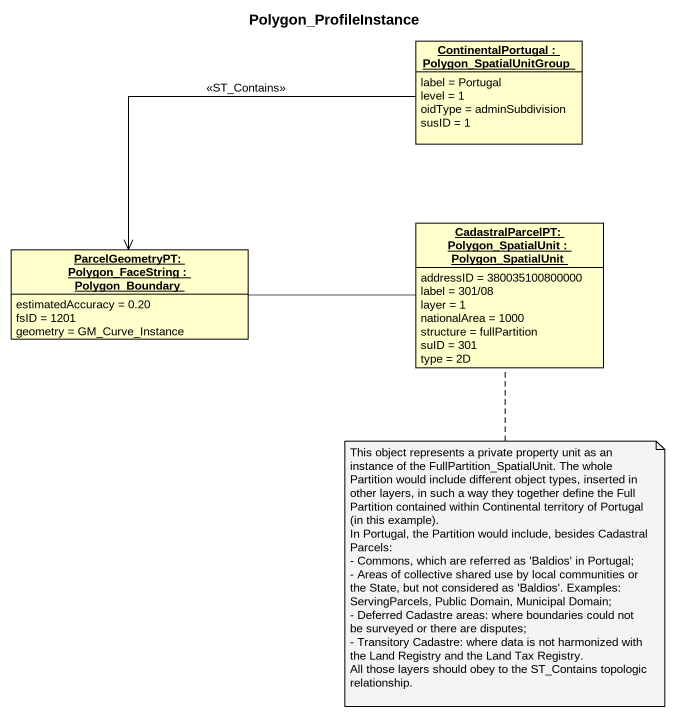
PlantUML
@startuml
title Polygon_ProfileInstance
hide circle
hide empty members
object "ContinentalPortugal : Polygon_SpatialUnitGroup" as ContinentalPortugal {
  label = Portugal
  level = 1
  oidType = adminSubdivision
  susID = 1
}
object "ParcelGeometryPT: Polygon_FaceString : Polygon_Boundary" as ParcelGeometryPT_Polygon {
  estimatedAccuracy = 0.20
  fsID = 1201
  geometry = GM_Curve_Instance
}
object "CadastralParcelPT: Polygon_SpatialUnit : Polygon_SpatialUnit" as CadastralParcelPT_Polygon {
  addressID = 380035100800000
  label = 301/08
  layer = 1
  nationalArea = 1000
  structure = fullPartition
  suID = 301
  type = 2D
}
ContinentalPortugal -left-> ParcelGeometryPT_Polygon : <<ST_Contains>>
CadastralParcelPT_Polygon -left- ParcelGeometryPT_Polygon
note bottom of CadastralParcelPT_Polygon
  This object represents a private property unit as an instance of the FullPartition_SpatialUnit. The whole Partition would include different object types, inserted in other layers, in such a way they together define the Full Partition contained within Continental territory of Portugal (in this example).
  In Portugal, the Partition would include, besides Cadastral Parcels:
  - Commons, which are referred as 'Baldios' in Portugal;
  - Areas of collective shared use by local communities or the State, but not considered as 'Baldios'. Examples: ServingParcels, Public Domain, Municipal Domain;
  - Deferred Cadastre areas: where boundaries could not be surveyed or there are disputes;
  - Transitory Cadastre: where data is not harmonized with the Land Registry and the Land Tax Registry.
  All those layers should obey to the ST_Contains topologic relationship.
end note
@enduml
